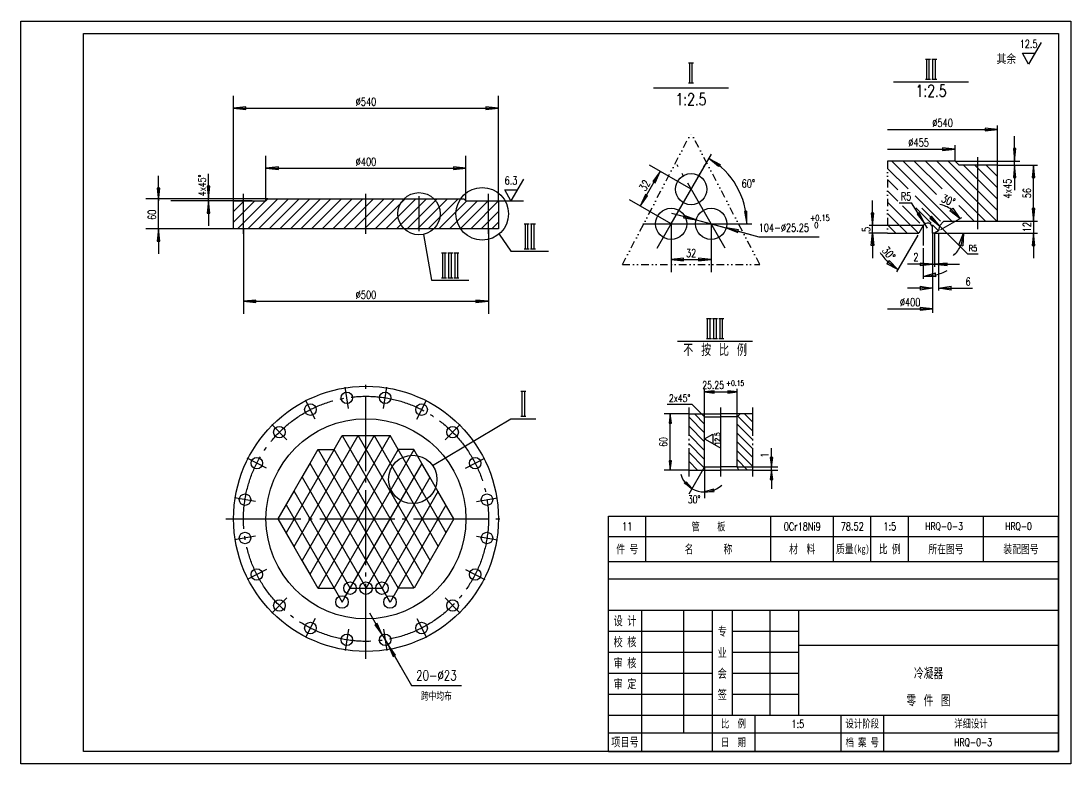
# Model space of a CAD drawing. Extents: x -287 to 13624, y -50 to 2920.
# Drawn here: x 9057 to 11157, y 146 to 1631 of the extents above; entities that cross this region are included whole.
import ezdxf
from ezdxf.enums import TextEntityAlignment as Align

# ---------------------------------------------------------------- set-up
doc = ezdxf.new("R2010")
doc.units = 0
doc.header["$LTSCALE"] = 30
doc.header["$MEASUREMENT"] = 0
doc.linetypes.add('CENTER', pattern=[6.25, 5, -0.5, 0.25, -0.5])
doc.linetypes.add('DIVIDE', pattern=[1.25, 0.5, -0.25, 0, -0.25, 0, -0.25])
doc.layers.get('0').update_dxf_attribs({"linetype": 'CONTINUOUS'})
doc.layers.get('Defpoints').update_dxf_attribs({"linetype": 'CONTINUOUS'})
for name, color, linetype in [('1', 2, 'CONTINUOUS'), ('11', 3, 'CONTINUOUS'), ('2', 1, 'CONTINUOUS'), ('4', 2, 'CENTER'), ('6', 6, 'DIVIDE')]:
    doc.layers.add(name, color=color, linetype=linetype)
doc.styles.add('HZ', font='txt', dxfattribs={"width": 0.75, "bigfont": 'hztxt'})
doc.styles.add('MYHZ', font='SimSun.ttf', dxfattribs={"width": 0.75})
doc.styles.get("Standard").update_dxf_attribs({"font": 'simplex', "width": 0.75, "bigfont": 'hztxt'})
doc.dimstyles.get("Standard").update_dxf_attribs({"dimtxt": 0.18, "dimasz": 0.18, "dimexe": 0.18, "dimexo": 0.0625, "dimgap": 0.09, "dimtad": 0, "dimtih": 1, "dimtoh": 1, "dimdec": 4, "dimzin": 0, "dimdsep": 46, "dimtxsty": 'Standard', "dimcen": 0.09, "dimadec": 0, "dimazin": 0, "dimtfac": 1, "dimtdec": 4, "dimtofl": 0, "dimtmove": 0, "dimatfit": 3, "dimfxl": 0, "dimtolj": 1, "dimtzin": 0, "dimarcsym": 0})

# ---------------------------------------------------------------- blocks, each defined once
blk = doc.blocks.new('_CLOSED')
at = {"color": 0, "linetype": 'ByBlock'}
for p, q in [((-1, 0.167), (0, 0)), ((-1, 0.167), (-1, -0.167)), ((0, 0), (-1, -0.167)), ((0, 0), (-1, 0))]:
    blk.add_line(p, q, dxfattribs=at)
blk = doc.blocks.new('*D38')
at = {"layer": '11', "color": 0, "lineweight": -2}
blk.add_line((10896.8, 1214.1), (10939.1, 1238.5), dxfattribs=at)
for start, end in [(54.8538, 79.7222), (310.2633, 335.1317)]:
    blk.add_arc((10884.5, 1207), 58.1, start, end, dxfattribs=at)
at = {"layer": 'Defpoints', "color": 0}
for p in [(10884.5, 1207), (10884.5, 1207), (10892.5, 1211.6), (10941.7, 1217.1), (11090, 1207)]:
    blk.add_point(p, dxfattribs=at)
at = {"layer": '11', "color": 0, "lineweight": -2, "xscale": 25, "yscale": 25, "zscale": 25}
for p, rotation in [((10934.8, 1236), 312.4196092932125), ((10942.5, 1207), 77.56584824101506)]:
    blk.add_blockref('_CLOSED', p, dxfattribs=dict(at, rotation=rotation))
at = {"layer": '11', "color": 0, "insert": (10911.9, 1272.6), "char_height": 16, "attachment_point": 5, "rotation": 337.288, "style": 'HZ'}
blk.add_mtext('\\A1;30°', dxfattribs=at)
blk = doc.blocks.new('*D37')
at = {"layer": '11', "color": 0, "lineweight": -2}
for p, q in [((10880.5, 1202), (10880.5, 1092.2)), ((10892.5, 1206.6), (10892.5, 1092.2)), ((10855.5, 1097.2), (10830.5, 1097.2)), ((10917.5, 1097.2), (10960.5, 1097.2))]:
    blk.add_line(p, q, dxfattribs=at)
at = {"layer": 'Defpoints', "color": 0}
for p in [(10880.5, 1207), (10892.5, 1211.6), (10892.5, 1097.2)]:
    blk.add_point(p, dxfattribs=at)
at = {"layer": '11', "color": 0, "lineweight": -2, "xscale": 25, "yscale": 25, "zscale": 25}
blk.add_blockref('_CLOSED', (10880.5, 1097.2), dxfattribs=at)
at = {"layer": '11', "color": 0, "lineweight": -2, "xscale": 25, "yscale": 25, "zscale": 25, "rotation": 180}
blk.add_blockref('_CLOSED', (10892.5, 1097.2), dxfattribs=at)
at = {"layer": '11', "color": 0, "insert": (10951.5, 1110.2), "char_height": 16, "attachment_point": 5, "style": 'HZ'}
blk.add_mtext('\\A1;6', dxfattribs=at)
blk = doc.blocks.new('*D36')
at = {"layer": '11', "color": 0, "lineweight": -2}
for p, q in [((10850.7, 1202.7), (10808.6, 1129.8)), ((10861.8, 1177), (10861.7, 1115.5))]:
    blk.add_line(p, q, dxfattribs=at)
for start, end in [(211.7046, 225.8526), (284.0971, 298.2451)]:
    blk.add_arc((10861.8, 1222), 101.5, start, end, dxfattribs=at)
at = {"layer": 'Defpoints', "color": 0}
for p in [(10861.8, 1222), (10861.8, 1222), (10853.2, 1207), (10861.8, 1182), (10844.2, 1122.1)]:
    blk.add_point(p, dxfattribs=at)
at = {"layer": '11', "color": 0, "lineweight": -2, "xscale": 25, "yscale": 25, "zscale": 25}
for p, rotation in [((10811.1, 1134.1), 322.9266309942391), ((10861.8, 1120.5), 187.0231166931164)]:
    blk.add_blockref('_CLOSED', p, dxfattribs=dict(at, rotation=rotation))
at = {"layer": '11', "color": 0, "insert": (10792.8, 1166.6), "char_height": 16, "attachment_point": 5, "rotation": 308.7786, "style": 'HZ'}
blk.add_mtext('\\A1;30°', dxfattribs=at)

msp = doc.modelspace()

# ---------------------------------------------------------------- linework, layer by layer
at = {"color": 7}
for p, q in [((10298.27, 453.53), (10298.27, 171.03)), ((10382.27, 453.53), (10382.27, 208.53)), ((10439.77, 453.53), (10439.77, 171.03)), ((10479.77, 453.53), (10479.77, 243.53)), ((10554.77, 453.53), (10554.77, 243.53)), ((10612.27, 453.53), (10612.27, 243.53)), ((10232.27, 411.53), (10439.77, 411.53)), ((10479.77, 411.53), (10612.27, 411.53)), ((10612.27, 383.53), (11132.27, 383.53)), ((10232.27, 369.53), (10439.77, 369.53)), ((10479.77, 369.53), (10612.27, 369.53)), ((10232.27, 327.53), (10439.77, 327.53)), ((10479.77, 327.53), (10612.27, 327.53)), ((10232.27, 285.53), (10439.77, 285.53)), ((10479.77, 285.53), (10612.27, 285.53)), ((10232.27, 243.53), (11132.27, 243.53)), ((10524.77, 243.53), (10524.77, 171.03)), ((10697.27, 243.53), (10697.27, 171.03)), ((10782.27, 243.53), (10782.27, 171.03)), ((10232.27, 208.53), (11132.27, 208.53))]:
    msp.add_line(p, q, dxfattribs=at)
at = {"layer": '1', "color": 7}
for p, q in [((10866.25, 1554.68), (10876.25, 1554.68)), ((10868.75, 1514.68), (10868.75, 1554.68)), ((10873.75, 1514.68), (10873.75, 1554.68)), ((10878.75, 1554.68), (10888.75, 1554.68)), ((10881.25, 1514.68), (10881.25, 1554.68)), ((10886.25, 1514.68), (10886.25, 1554.68)), ((10392.32, 1547.57), (10402.32, 1547.57)), ((10394.82, 1507.57), (10394.82, 1547.57)), ((10399.82, 1507.57), (10399.82, 1547.57)), ((10866.25, 1514.68), (10876.25, 1514.68)), ((10878.75, 1514.68), (10888.75, 1514.68)), ((10392.32, 1507.57), (10402.32, 1507.57)), ((9482.27, 1271.76), (9482.27, 1481.76)), ((10012.27, 1271.76), (10012.27, 1481.76)), ((9482.27, 1456.76), (10012.27, 1456.76)), ((10790.5, 1414.36), (11010.5, 1414.36)), ((11010.5, 1343.03), (11010.5, 1422.36)), ((10357.51, 1225.58), (10438.16, 1365.22)), ((10790.5, 1375.03), (10925.5, 1375.03)), ((10925.5, 1351.03), (10925.5, 1383.03)), ((9547.27, 1271.76), (9547.27, 1361.76)), ((9947.27, 1271.76), (9947.27, 1361.76)), ((10918.67, 1231.03), (10798.67, 1351.03)), ((10821.3, 1351.03), (10888.04, 1284.29)), ((10899.5, 1295.46), (10843.93, 1351.03)), ((10866.56, 1351.03), (10986.56, 1231.03)), ((11009.18, 1231.03), (10889.18, 1351.03)), ((10911.81, 1351.03), (11010.5, 1252.35)), ((10925.5, 1351.03), (11055.21, 1351.03)), ((11044.56, 1343.03), (11044.56, 1351.03)), ((9547.27, 1336.76), (9947.27, 1336.76)), ((10295.8, 1261.21), (10335.8, 1330.49)), ((10397.51, 1294.87), (10314.15, 1342.99)), ((10790.5, 1336.58), (10831.39, 1295.69)), ((11010.5, 1274.98), (10942.44, 1343.03)), ((10965.07, 1343.03), (11010.5, 1297.6)), ((11010.5, 1320.23), (10987.69, 1343.03)), ((11010.5, 1343.03), (11090.18, 1343.03)), ((11082.18, 1231.03), (11082.18, 1343.03)), ((10810.72, 1293.73), (10790.5, 1313.96)), ((10790.5, 1291.33), (10810.74, 1271.08)), ((10845.38, 1281.7), (10896.05, 1231.03)), ((9551.27, 1275.76), (9307.27, 1275.76)), ((9332.27, 1215.76), (9332.27, 1271.76)), ((9519.77, 1271.76), (9357.27, 1271.76)), ((9482.27, 1271.76), (9357.27, 1271.76)), ((9432.27, 1271.76), (9432.27, 1275.76)), ((9503.53, 1271.76), (9482.27, 1250.5)), ((9482.27, 1229.29), (9524.74, 1271.76)), ((9545.96, 1271.76), (9489.96, 1215.76)), ((9511.17, 1215.76), (9571.17, 1275.76)), ((9592.38, 1275.76), (9532.38, 1215.76)), ((9553.6, 1215.76), (9613.6, 1275.76)), ((9634.81, 1275.76), (9574.81, 1215.76)), ((9596.02, 1215.76), (9656.02, 1275.76)), ((9677.23, 1275.76), (9617.23, 1215.76)), ((9638.45, 1215.76), (9698.45, 1275.76)), ((9719.66, 1275.76), (9659.66, 1215.76)), ((9680.87, 1215.76), (9740.87, 1275.76)), ((9762.09, 1275.76), (9702.09, 1215.76)), ((9723.3, 1215.76), (9783.3, 1275.76)), ((9804.51, 1275.76), (9744.51, 1215.76)), ((9765.73, 1215.76), (9825.73, 1275.76)), ((9846.94, 1275.76), (9786.94, 1215.76)), ((9808.15, 1215.76), (9868.15, 1275.76)), ((9889.37, 1275.76), (9829.37, 1215.76)), ((9850.58, 1215.76), (9910.58, 1275.76)), ((9931.79, 1275.76), (9871.79, 1215.76)), ((9893.01, 1215.76), (9949.01, 1271.76)), ((9970.22, 1271.76), (9914.22, 1215.76)), ((9935.43, 1215.76), (9991.43, 1271.76)), ((10012.27, 1271.39), (9956.65, 1215.76)), ((9969.77, 1271.76), (10062.27, 1271.76)), ((10357.51, 1225.58), (10274.15, 1273.71)), ((10852.16, 1207.03), (10790.5, 1268.7)), ((10813.55, 1267.53), (10838.09, 1267.53)), ((10820.03, 1261.8), (10854.79, 1227.03)), ((10870.5, 1217.03), (10838.09, 1267.53)), ((10963.93, 1231.03), (10932.73, 1262.23)), ((9977.86, 1215.76), (10012.27, 1250.17)), ((10790.5, 1246.07), (10829.54, 1207.03)), ((10877.42, 1227.03), (10846.95, 1257.5)), ((10012.27, 1228.96), (9999.07, 1215.76)), ((10063.52, 1225.76), (10073.52, 1225.76)), ((10066.02, 1175.76), (10066.02, 1225.76)), ((10071.02, 1175.76), (10071.02, 1225.76)), ((10076.02, 1225.76), (10086.02, 1225.76)), ((10078.52, 1175.76), (10078.52, 1225.76)), ((10083.52, 1175.76), (10083.52, 1225.76)), ((10357.51, 1225.58), (10518.76, 1225.58)), ((10357.51, 1225.58), (10357.51, 1129.33)), ((10407.32, 1233.67), (10467.69, 1217.5)), ((10437.51, 1225.58), (10533.06, 1199.98)), ((10437.51, 1225.58), (10437.51, 1129.33)), ((10861.84, 1222.03), (10753.78, 1222.03)), ((10760.44, 1207.03), (10760.44, 1222.03)), ((10806.91, 1207.03), (10790.5, 1223.45)), ((10861.84, 1222.03), (10861.81, 1182.03)), ((10892.5, 1211.96), (10880.5, 1223.96)), ((10894.5, 1221.34), (10950.48, 1165.36)), ((11010.5, 1231.03), (11090.18, 1231.03)), ((11082.18, 1231.03), (11082.18, 1207.03)), ((9482.27, 1215.76), (9307.27, 1215.76)), ((9502.27, 1215.76), (9502.27, 1045.76)), ((9862.04, 1204.48), (9878.27, 1112.76)), ((9992.27, 1215.76), (9992.27, 1045.76)), ((10013.3, 1205.28), (10037.27, 1170.76)), ((10533.06, 1199.98), (10653.59, 1199.98)), ((10790.5, 1207.03), (10753.22, 1207.03)), ((10880.5, 1207.03), (10880.5, 1047.91)), ((10880.5, 1207.03), (10880.5, 1167.03)), ((10884.5, 1207.03), (10884.5, 1139.88)), ((10884.5, 1207.03), (11089.99, 1207.03)), ((10884.5, 1207.03), (10943.5, 1207.03)), ((9898.27, 1167.76), (9908.27, 1167.76)), ((9900.77, 1117.76), (9900.77, 1167.76)), ((9905.77, 1117.76), (9905.77, 1167.76)), ((9910.77, 1167.76), (9920.77, 1167.76)), ((9913.27, 1117.76), (9913.27, 1167.76)), ((9918.27, 1117.76), (9918.27, 1167.76)), ((9923.27, 1167.76), (9933.27, 1167.76)), ((9925.77, 1117.76), (9925.77, 1167.76)), ((9930.77, 1117.76), (9930.77, 1167.76)), ((10037.27, 1170.76), (10112.27, 1170.76)), ((10063.52, 1175.76), (10073.52, 1175.76)), ((10076.02, 1175.76), (10086.02, 1175.76)), ((10950.48, 1165.36), (10971.91, 1165.36)), ((10357.51, 1154.33), (10437.51, 1154.33)), ((10880.5, 1144.86), (10884.5, 1144.86)), ((9898.27, 1117.76), (9908.27, 1117.76)), ((9910.77, 1117.76), (9920.77, 1117.76)), ((9923.27, 1117.76), (9933.27, 1117.76)), ((9878.27, 1112.76), (9953.27, 1112.76)), ((9502.27, 1070.76), (9992.27, 1070.76)), ((10790.5, 1055.91), (10880.5, 1055.91)), ((10427.95, 1036.34), (10437.95, 1036.34)), ((10430.45, 996.34), (10430.45, 1036.34)), ((10435.45, 996.34), (10435.45, 1036.34)), ((10440.45, 1036.34), (10450.45, 1036.34)), ((10442.95, 996.34), (10442.95, 1036.34)), ((10447.95, 996.34), (10447.95, 1036.34)), ((10452.95, 1036.34), (10462.95, 1036.34)), ((10455.45, 996.34), (10455.45, 1036.34)), ((10460.45, 996.34), (10460.45, 1036.34)), ((10427.95, 996.34), (10437.95, 996.34)), ((10440.45, 996.34), (10450.45, 996.34)), ((10452.95, 996.34), (10462.95, 996.34)), ((10057.27, 891.03), (10067.27, 891.03)), ((10059.77, 841.03), (10059.77, 891.03)), ((10064.77, 841.03), (10064.77, 891.03)), ((10424.54, 839.69), (10424.54, 895.94)), ((10424.54, 889.69), (10489.54, 889.69)), ((10489.54, 839.69), (10489.54, 895.94)), ((10399.54, 864.69), (10349.54, 864.69)), ((10418.29, 845.94), (10399.54, 864.69)), ((10057.27, 841.03), (10067.27, 841.03)), ((10393.29, 845.94), (10343.29, 845.94)), ((10355.79, 733.44), (10355.79, 845.94)), ((10393.29, 802.19), (10393.29, 858.44)), ((10404.1, 845.94), (10424.54, 825.5)), ((10520.79, 811.45), (10491.05, 841.19)), ((10503.98, 845.94), (10520.79, 829.13)), ((10520.79, 802.19), (10520.79, 858.44)), ((9880.49, 742.54), (10037.27, 836.03)), ((10037.27, 836.03), (10087.27, 836.03)), ((10424.54, 807.82), (10393.29, 839.07)), ((10393.29, 821.39), (10424.54, 790.14)), ((10489.54, 825.02), (10520.79, 793.77)), ((9603.29, 580.59), (9731.29, 802.31)), ((9763.29, 802.31), (9619.29, 552.87)), ((9635.29, 525.16), (9795.29, 802.3)), ((9699.29, 802.3), (9859.28, 525.2)), ((9875.28, 552.91), (9731.29, 802.31)), ((9763.29, 802.31), (9891.28, 580.62)), ((10424.54, 772.47), (10393.29, 803.72)), ((10424.54, 795.94), (10440.78, 805.31)), ((10440.78, 805.31), (10440.78, 786.56)), ((10520.79, 776.09), (10489.54, 807.34)), ((10393.29, 792.81), (10393.29, 795.94)), ((10393.29, 783.44), (10393.29, 786.56)), ((10393.29, 786.04), (10424.54, 754.79)), ((10393.29, 720.94), (10393.29, 777.19)), ((10424.54, 795.94), (10457.02, 777.19)), ((10424.54, 795.94), (10440.78, 786.56)), ((10489.54, 789.67), (10520.79, 758.42)), ((10520.79, 792.81), (10520.79, 795.94)), ((10520.79, 783.44), (10520.79, 786.56)), ((10520.79, 720.94), (10520.79, 777.19)), ((9683.29, 774.59), (9587.29, 608.3)), ((9651.29, 774.6), (9811.29, 497.47)), ((9811.29, 774.6), (9651.3, 497.47)), ((9843.28, 497.49), (9683.29, 774.59)), ((9683.3, 497.47), (9843.28, 774.58)), ((9907.28, 608.33), (9811.29, 774.6)), ((10423.6, 738.05), (10393.29, 768.36)), ((10520.79, 740.74), (10489.54, 771.99)), ((9795.29, 469.76), (9635.28, 746.9)), ((9703.95, 477.82), (9859.28, 746.87)), ((10424.54, 739.69), (10393.25, 685.59)), ((10393.29, 750.68), (10410.54, 733.44)), ((10424.54, 739.69), (10424.49, 677.19)), ((10489.54, 754.31), (10510.42, 733.44)), ((10489.54, 739.69), (10570.79, 739.69)), ((10558.29, 733.44), (10558.29, 739.69)), ((9619.28, 719.19), (9747.28, 497.49)), ((9747.3, 497.49), (9875.28, 719.16)), ((10393.29, 733.44), (10343.29, 733.44)), ((10520.79, 733.44), (10570.79, 733.44)), ((9715.3, 497.47), (9603.28, 691.48)), ((9891.28, 691.45), (9779.29, 497.47)), ((9587.29, 663.77), (9683.3, 497.47)), ((9811.29, 497.47), (9907.28, 663.74)), ((10307.27, 551.03), (10307.27, 641.03)), ((10557.27, 551.03), (10557.27, 641.03)), ((10682.27, 551.03), (10682.27, 641.03)), ((10757.27, 551.03), (10757.27, 641.03)), ((10832.27, 551.03), (10832.27, 641.03)), ((10982.27, 551.03), (10982.27, 641.03)), ((10232.27, 601.03), (11132.27, 601.03)), ((9779.85, 404.01), (9791.35, 384.09)), ((9791.35, 384.09), (9838.1, 303.12)), ((9838.1, 303.12), (9938.1, 303.12))]:
    msp.add_line(p, q, dxfattribs=at)
for points in [[(9057.27, 146.03), (9057.27, 1631.03), (11157.27, 1631.03), (11157.27, 146.03)], [(10433.16, 1356.56), (10455.29, 1344.23), (10452.11, 1340.38)], [(10508.76, 1225.58), (10509.16, 1250.91), (10504.23, 1250.09)], [(10865.09, 1225.45), (10853.69, 1247.84), (10849.48, 1245.14)], [(10399.51, 696.41), (10383.37, 707.12), (10387.29, 710.22)], [(10424.5, 689.69), (10443.84, 690.86), (10442, 695.51)]]:
    msp.add_lwpolyline(points, close=True, dxfattribs=at)
for points in [[(11097.5, 1588.12), (11072.5, 1544.82), (11060, 1566.47), (11085, 1566.47)], [(9482.27, 1456.76), (9507.27, 1454.26), (9507.27, 1459.26), (9482.27, 1456.76)], [(10012.27, 1456.76), (9987.27, 1459.26), (9987.27, 1454.26), (10012.27, 1456.76)], [(11010.5, 1414.36), (10985.5, 1416.86), (10985.5, 1411.86), (11010.5, 1414.36)], [(11044.56, 1351.03), (11047.06, 1376.03), (11042.06, 1376.03), (11044.56, 1351.03), (11044.56, 1401.03)], [(10925.5, 1375.03), (10900.5, 1377.53), (10900.5, 1372.53), (10925.5, 1375.03)], [(9432.27, 1275.76), (9434.77, 1300.76), (9429.77, 1300.76), (9432.27, 1275.76), (9432.27, 1325.76)], [(9547.27, 1336.76), (9572.27, 1334.26), (9572.27, 1339.26), (9547.27, 1336.76)], [(9947.27, 1336.76), (9922.27, 1339.26), (9922.27, 1334.26), (9947.27, 1336.76)], [(10335.8, 1330.49), (10321.14, 1310.09), (10325.47, 1307.59), (10335.8, 1330.49)], [(11044.56, 1343.03), (11042.05, 1318.03), (11047.05, 1318.03), (11044.56, 1343.03), (11044.55, 1293.03)], [(11082.18, 1343.03), (11079.68, 1318.03), (11084.68, 1318.03), (11082.18, 1343.03)], [(9332.27, 1271.76), (9334.77, 1296.76), (9329.77, 1296.76), (9332.27, 1271.76), (9332.27, 1321.76)], [(10062.27, 1315.06), (10037.27, 1271.76), (10024.77, 1293.41), (10049.77, 1293.41)], [(10295.8, 1261.21), (10310.47, 1281.61), (10306.14, 1284.11), (10295.8, 1261.21)], [(11082.18, 1231.03), (11084.68, 1256.03), (11079.68, 1256.03), (11082.18, 1231.03), (11082.18, 1281.03)], [(9432.27, 1271.76), (9429.77, 1246.76), (9434.77, 1246.76), (9432.27, 1271.76), (9432.27, 1221.76)], [(10760.44, 1222.03), (10762.94, 1247.03), (10757.94, 1247.03), (10760.44, 1222.03), (10760.44, 1272.03)], [(10407.32, 1233.67), (10383.82, 1242.56), (10382.53, 1237.73), (10407.32, 1233.67), (10359.03, 1246.61)], [(10894.5, 1221.34), (10878.59, 1240.79), (10875.05, 1237.25), (10894.5, 1221.34), (10859.14, 1256.7)], [(11082.18, 1231.03), (11084.68, 1256.03), (11079.68, 1256.03), (11082.18, 1231.03)], [(9332.27, 1215.76), (9329.77, 1190.76), (9334.77, 1190.76), (9332.27, 1215.76), (9332.27, 1165.76)], [(10467.69, 1217.5), (10491.19, 1208.61), (10492.49, 1213.44), (10467.69, 1217.5), (10515.99, 1204.55)], [(10760.44, 1207.03), (10762.94, 1182.03), (10757.94, 1182.03), (10760.44, 1207.03), (10760.44, 1157.03)], [(11082.18, 1207.03), (11079.68, 1182.03), (11084.68, 1182.03), (11082.18, 1207.03), (11082.18, 1157.03)], [(10357.51, 1154.33), (10382.51, 1151.83), (10382.51, 1156.83), (10357.51, 1154.33)], [(10437.51, 1154.33), (10412.51, 1156.83), (10412.51, 1151.83), (10437.51, 1154.33)], [(10880.5, 1144.86), (10855.5, 1147.36), (10855.5, 1142.36), (10880.5, 1144.86), (10830.5, 1144.86)], [(10884.5, 1144.86), (10909.5, 1142.36), (10909.5, 1147.36), (10884.5, 1144.86), (10934.5, 1144.86)], [(9502.27, 1070.76), (9527.27, 1068.26), (9527.27, 1073.26), (9502.27, 1070.76)], [(9992.27, 1070.76), (9967.27, 1073.26), (9967.27, 1068.26), (9992.27, 1070.76)], [(10880.5, 1055.91), (10855.5, 1058.41), (10855.5, 1053.41), (10880.5, 1055.91)], [(10424.54, 889.69), (10443.29, 887.19), (10443.29, 892.19), (10424.54, 889.69)], [(10489.54, 889.69), (10470.79, 892.19), (10470.79, 887.19), (10489.54, 889.69)], [(10355.79, 845.94), (10353.29, 827.19), (10358.29, 827.19), (10355.79, 845.94)], [(10558.29, 739.69), (10560.79, 758.44), (10555.79, 758.44), (10558.29, 739.69), (10558.29, 777.19)], [(10355.79, 733.44), (10358.29, 752.19), (10353.29, 752.19), (10355.79, 733.44)], [(10558.29, 733.44), (10555.79, 714.69), (10560.79, 714.69), (10558.29, 733.44), (10558.29, 695.94)], [(9779.85, 404.01), (9769.52, 426.91), (9765.19, 424.41), (9779.85, 404.01), (9754.85, 447.31)], [(9791.35, 384.09), (9801.68, 361.19), (9806.01, 363.69), (9791.35, 384.09), (9816.35, 340.79)]]:
    msp.add_lwpolyline(points, dxfattribs=at)
for centre, radius in [((9853.27, 1245.76), 42.2), ((9979.77, 1245.76), 52.56), ((9840.8, 714.86), 48.4)]:
    msp.add_circle(centre, radius, dxfattribs=at)
for centre, radius, start, end in [((10357.51, 1225.58), 151.25, 0, 60), ((10424.54, 739.69), 50, 196.77229, 313.22769)]:
    msp.add_arc(centre, radius, start, end, dxfattribs=at)
for points in [[(9482.27, 1456.76), (9507.27, 1454.26), (9507.27, 1459.26), (9482.27, 1456.76)], [(10012.27, 1456.76), (9987.27, 1459.26), (9987.27, 1454.26), (10012.27, 1456.76)], [(11010.5, 1414.36), (10985.5, 1416.86), (10985.5, 1411.86), (11010.5, 1414.36)], [(10925.5, 1375.03), (10900.5, 1377.53), (10900.5, 1372.53), (10925.5, 1375.03)], [(11044.56, 1351.03), (11047.06, 1376.03), (11042.06, 1376.03), (11044.56, 1351.03)], [(10433.16, 1356.56), (10455.29, 1344.23), (10452.11, 1340.38), (10433.16, 1356.56)], [(9547.27, 1336.76), (9572.27, 1334.26), (9572.27, 1339.26), (9547.27, 1336.76)], [(9947.27, 1336.76), (9922.27, 1339.26), (9922.27, 1334.26), (9947.27, 1336.76)], [(10335.8, 1330.49), (10321.14, 1310.09), (10325.47, 1307.59), (10335.8, 1330.49)], [(11044.56, 1343.03), (11042.05, 1318.03), (11047.05, 1318.03), (11044.56, 1343.03)], [(11082.18, 1343.03), (11079.68, 1318.03), (11084.68, 1318.03), (11082.18, 1343.03)], [(9332.27, 1271.76), (9334.77, 1296.76), (9329.77, 1296.76), (9332.27, 1271.76)], [(9432.27, 1275.76), (9434.77, 1300.76), (9429.77, 1300.76), (9432.27, 1275.76)], [(10295.8, 1261.21), (10310.47, 1281.61), (10306.14, 1284.11), (10295.8, 1261.21)], [(9432.27, 1271.76), (9429.77, 1246.76), (9434.77, 1246.76), (9432.27, 1271.76)], [(10407.32, 1233.67), (10383.82, 1242.56), (10382.53, 1237.73), (10407.32, 1233.67)], [(10508.76, 1225.58), (10509.16, 1250.91), (10504.23, 1250.09), (10508.76, 1225.58)], [(10760.44, 1222.03), (10762.94, 1247.03), (10757.94, 1247.03), (10760.44, 1222.03)], [(10865.09, 1225.45), (10853.69, 1247.84), (10849.48, 1245.14), (10865.09, 1225.45)], [(10894.5, 1221.34), (10878.59, 1240.79), (10875.05, 1237.25), (10894.5, 1221.34)], [(11082.18, 1231.03), (11084.68, 1256.03), (11079.68, 1256.03), (11082.18, 1231.03)], [(11082.18, 1231.03), (11084.68, 1256.03), (11079.68, 1256.03), (11082.18, 1231.03)], [(9332.27, 1215.76), (9329.77, 1190.76), (9334.77, 1190.76), (9332.27, 1215.76)], [(10467.69, 1217.5), (10491.19, 1208.61), (10492.49, 1213.44), (10467.69, 1217.5)], [(10760.44, 1207.03), (10762.94, 1182.03), (10757.94, 1182.03), (10760.44, 1207.03)], [(11082.18, 1207.03), (11079.68, 1182.03), (11084.68, 1182.03), (11082.18, 1207.03)], [(10357.51, 1154.33), (10382.51, 1151.83), (10382.51, 1156.83), (10357.51, 1154.33)], [(10437.51, 1154.33), (10412.51, 1156.83), (10412.51, 1151.83), (10437.51, 1154.33)], [(10880.5, 1144.86), (10855.5, 1147.36), (10855.5, 1142.36), (10880.5, 1144.86)], [(10884.5, 1144.86), (10909.5, 1142.36), (10909.5, 1147.36), (10884.5, 1144.86)], [(9502.27, 1070.76), (9527.27, 1068.26), (9527.27, 1073.26), (9502.27, 1070.76)], [(9992.27, 1070.76), (9967.27, 1073.26), (9967.27, 1068.26), (9992.27, 1070.76)], [(10880.5, 1055.91), (10855.5, 1058.41), (10855.5, 1053.41), (10880.5, 1055.91)], [(10424.54, 889.69), (10443.29, 887.19), (10443.29, 892.19), (10424.54, 889.69)], [(10489.54, 889.69), (10470.79, 892.19), (10470.79, 887.19), (10489.54, 889.69)], [(10355.79, 845.94), (10353.29, 827.19), (10358.29, 827.19), (10355.79, 845.94)], [(10558.29, 739.69), (10560.79, 758.44), (10555.79, 758.44), (10558.29, 739.69)], [(10355.79, 733.44), (10358.29, 752.19), (10353.29, 752.19), (10355.79, 733.44)], [(10558.29, 733.44), (10555.79, 714.69), (10560.79, 714.69), (10558.29, 733.44)], [(10399.51, 696.41), (10383.37, 707.12), (10387.29, 710.22), (10399.51, 696.41)], [(10424.5, 689.69), (10443.84, 690.86), (10442, 695.51), (10424.5, 689.69)], [(9779.85, 404.01), (9769.52, 426.91), (9765.19, 424.41), (9779.85, 404.01)], [(9791.35, 384.09), (9801.68, 361.19), (9806.01, 363.69), (9791.35, 384.09)]]:
    msp.add_solid(points, dxfattribs=at)
at = {"layer": '2', "color": 7}
for p, q in [((10322.32, 1497.57), (10472.32, 1497.57)), ((10802.5, 1509.68), (10952.5, 1509.68)), ((10861.84, 1222.03), (10853.18, 1207.03)), ((10790.5, 1207.03), (10853.18, 1207.03)), ((10880.5, 1207.03), (10880.5, 1217.03)), ((10370.45, 991.34), (10520.45, 991.34)), ((10393.29, 845.94), (10457.04, 845.94)), ((10424.54, 839.69), (10418.29, 845.94)), ((10520.79, 845.94), (10457.04, 845.94)), ((10489.54, 839.69), (10495.79, 845.94)), ((10424.54, 839.69), (10457.04, 839.69)), ((10424.54, 739.69), (10424.54, 839.69)), ((10489.54, 839.69), (10457.04, 839.69)), ((10489.54, 739.69), (10489.54, 839.69)), ((9683.29, 774.59), (9699.3, 802.31)), ((9699.3, 802.31), (9795.29, 802.3)), ((9811.29, 774.6), (9795.29, 802.3)), ((9651.27, 774.6), (9635.27, 746.88)), ((9651.3, 774.6), (9683.29, 774.59)), ((9843.27, 774.6), (9811.29, 774.6)), ((9859.27, 746.88), (9843.27, 774.6)), ((9635.27, 746.88), (9619.27, 719.17)), ((9875.27, 719.17), (9859.27, 746.88)), ((10420.94, 733.44), (10424.54, 739.69)), ((10424.54, 739.69), (10457.04, 739.69)), ((10489.54, 739.69), (10457.04, 739.69)), ((10493.15, 733.44), (10489.54, 739.69)), ((9619.27, 719.17), (9603.27, 691.46)), ((9891.27, 691.46), (9875.27, 719.17)), ((10393.29, 733.44), (10457.04, 733.44)), ((10520.79, 733.44), (10457.04, 733.44)), ((9603.27, 691.46), (9571.27, 636.03)), ((9923.27, 636.03), (9891.27, 691.46)), ((9571.27, 636.03), (9603.27, 580.61)), ((9923.27, 636.03), (9843.28, 497.49)), ((10232.27, 641.03), (11132.27, 641.03)), ((10232.27, 641.03), (11132.27, 641.03)), ((10232.27, 551.03), (10232.27, 641.03)), ((11132.27, 551.03), (11132.27, 641.03)), ((9603.27, 580.61), (9619.27, 552.89)), ((9619.27, 552.89), (9635.27, 525.18)), ((10232.27, 551.03), (11132.27, 551.03)), ((10232.27, 171.03), (10232.27, 551.03)), ((10232.27, 551.03), (11132.27, 551.03)), ((11132.27, 171.03), (11132.27, 551.03)), ((9635.27, 525.18), (9651.27, 497.47)), ((10232.27, 516.03), (11132.27, 516.03)), ((9651.3, 497.47), (9683.3, 497.47)), ((9683.3, 497.47), (9699.3, 469.76)), ((9699.3, 469.76), (9715.3, 497.47)), ((9715.3, 497.47), (9779.29, 497.47)), ((9779.29, 497.47), (9795.27, 469.8)), ((9811.29, 497.47), (9795.29, 469.76)), ((9843.27, 497.47), (9811.29, 497.47)), ((10232.27, 453.53), (11132.27, 453.53)), ((10232.27, 171.03), (11132.27, 171.03))]:
    msp.add_line(p, q, dxfattribs=at)
for points in [[(9182.27, 171.03), (9182.27, 1606.03), (11132.27, 1606.03), (11132.27, 171.03)], [(9482.27, 1215.76), (9482.27, 1271.76), (9519.77, 1271.76), (9519.77, 1271.76), (9524.77, 1271.76), (9524.77, 1271.76), (9524.77, 1271.76), (9524.77, 1271.76), (9547.27, 1271.76), (9551.27, 1275.76), (9943.27, 1275.76), (9947.27, 1271.76), (9969.77, 1271.76), (9969.77, 1271.76), (9969.77, 1271.76), (9969.77, 1271.76), (9974.77, 1271.76), (9974.77, 1271.76), (10012.27, 1271.76), (10012.27, 1215.76)]]:
    msp.add_lwpolyline(points, close=True, dxfattribs=at)
for points in [[(10902.5, 1231.03), (11010.5, 1231.03), (11010.5, 1343.03), (10933.5, 1343.03), (10925.5, 1351.03), (10790.5, 1351.03)], [(10902.85, 1231.25), (10894.5, 1221.34), (10892.5, 1211.65)], [(10892.5, 1211.65), (10884.5, 1207.03), (10880.5, 1207.03)]]:
    msp.add_lwpolyline(points, dxfattribs=at)
for centre, radius in [((10397.51, 1294.87), 31.25), ((10357.51, 1225.58), 31.25), ((10437.51, 1225.58), 31.25), ((9747.27, 636.03), 265), ((9708.95, 878.02), 11.5), ((9785.6, 878.02), 11.5), ((9636.05, 854.33), 11.5), ((9858.5, 854.33), 11.5), ((9747.27, 636.03), 200), ((9574.03, 809.27), 11.5), ((9920.51, 809.27), 11.5), ((9528.98, 747.26), 11.5), ((9965.57, 747.26), 11.5), ((9505.29, 674.36), 11.5), ((9989.26, 674.36), 11.5), ((9505.29, 597.71), 11.5), ((9989.26, 597.71), 11.5), ((9528.98, 524.81), 11.5), ((9965.57, 524.81), 11.5), ((9715.3, 497.47), 12.5), ((9747.27, 497.51), 12.5), ((9779.27, 497.51), 12.5), ((9574.03, 462.79), 11.5), ((9699.3, 469.76), 12.5), ((9795.27, 469.8), 12.5), ((9920.51, 462.79), 11.5), ((9636.05, 417.74), 11.5), ((9858.5, 417.74), 11.5), ((9708.95, 394.05), 11.5), ((9785.6, 394.05), 11.5)]:
    msp.add_circle(centre, radius, dxfattribs=at)
msp.add_arc((10870.5, 1217.03), 10, 0, 150, dxfattribs=at)
at = {"layer": '4', "color": 7}
for p, q in [((10970.5, 1359.03), (10970.5, 1215.03)), ((10329.38, 1176.87), (10425.63, 1343.58)), ((10465.63, 1176.87), (10369.38, 1343.58)), ((9502.27, 1205.76), (9502.27, 1285.76)), ((9747.27, 1205.76), (9747.27, 1285.76)), ((9992.27, 1205.76), (9992.27, 1285.76)), ((9853.27, 1280.76), (9853.27, 1210.76)), ((10301.26, 1225.58), (10493.76, 1225.58)), ((9747.27, 356.03), (9747.27, 916.03)), ((9712.31, 856.78), (9705.58, 899.25)), ((9782.24, 856.78), (9788.96, 899.25)), ((9645.81, 835.17), (9626.29, 873.49)), ((9848.74, 835.17), (9868.26, 873.49)), ((10457.04, 720.94), (10457.04, 858.44)), ((9589.24, 794.07), (9558.83, 824.48)), ((9905.31, 794.07), (9935.72, 824.48)), ((9548.13, 737.5), (9509.82, 757.02)), ((9946.41, 737.5), (9984.73, 757.02)), ((9526.53, 671), (9484.05, 677.72)), ((9968.02, 671), (10010.49, 677.72)), ((9467.27, 636.03), (10027.27, 636.03)), ((9526.53, 601.07), (9484.05, 594.34)), ((9968.02, 601.07), (10010.49, 594.34)), ((9548.13, 534.57), (9509.82, 515.04)), ((9946.41, 534.57), (9984.73, 515.04)), ((9589.24, 477.99), (9558.83, 447.59)), ((9905.31, 477.99), (9935.72, 447.59)), ((9645.81, 436.89), (9626.28, 398.58)), ((9848.74, 436.89), (9868.26, 398.58)), ((9712.31, 415.28), (9705.58, 372.81)), ((9782.24, 415.28), (9788.96, 372.81))]:
    msp.add_line(p, q, dxfattribs=at)
msp.add_circle((9747.27, 636.03), 245, dxfattribs=at)
at = {"layer": '6', "color": 7}
for p, q in [((10260.08, 1144.33), (10397.51, 1407.37)), ((10534.94, 1144.33), (10397.51, 1407.37)), ((10790.5, 1351.03), (10790.5, 1207.03)), ((10260.08, 1144.33), (10534.94, 1144.33))]:
    msp.add_line(p, q, dxfattribs=at)

# ---------------------------------------------------------------- texts
at = {"color": 7, "style": 'MYHZ', "width": 0.75}
for s, height, p in [('设 计', 17.5, (10265.27, 432.53)), ('专', 17.5, (10459.77, 411.53)), ('校 核', 17.5, (10265.27, 390.53)), ('业', 17.5, (10459.77, 369.53)), ('审 核', 17.5, (10265.27, 348.53)), ('会', 17.5, (10459.77, 327.53)), ('审 定', 17.5, (10265.27, 306.53)), ('签', 17.5, (10459.77, 285.53)), ('比  例', 16, (10482.27, 227.28)), ('设计阶段', 16, (10739.77, 227.28)), ('详细设计', 16, (10957.27, 227.28)), ('项目号', 17.5, (10265.27, 189.78)), ('日  期', 16, (10482.27, 189.78)), ('档 案 号', 16, (10739.77, 189.78))]:
    msp.add_text(s, height=height, dxfattribs=at).set_placement(p, align=Align.MIDDLE)
at = {"layer": '1', "color": 7, "style": 'HZ', "width": 0.75}
for s, height, p in [('12.5', 16, (11072.5, 1577.32)), ('1:2.5', 24, (10877.5, 1479.43)), ('%%c540', 16, (9747.27, 1461.76)), ('1:2.5', 24, (10397.32, 1462.57)), ('%%c540', 16, (10900.5, 1419.36)), ('%%c455', 16, (10852.55, 1380.03)), ('%%c400', 16, (9747.27, 1341.76)), ('6.3', 16, (10037.27, 1304.26)), ('R5', 16, (10827.37, 1272.53)), ('R5', 12, (10961.32, 1170.76)), ('32', 16, (10397.51, 1159.33)), ('2', 16, (10847.03, 1150.91)), ('%%c500', 16, (9747.27, 1075.76)), ('%%c400', 16, (10835.5, 1060.91)), ('不 按 比 例', 24, (10445.45, 961.34)), ('30%%d', 15, (10403.45, 667.48)), ('HRQ-0-3', 15, (10903.4, 613.73)), ('HRQ-0', 15, (11052.19, 613.73)), ('20-%%c23', 20, (9888.1, 313.11)), ('跨中均布', 15.2, (9888.1, 273.11)), ('HRQ-0-3', 15, (10961.58, 181.86))]:
    msp.add_text(s, height=height, dxfattribs=at).set_placement(p, align=Align.CENTER)
for s, height, p in [('其余', 20, (11047.5, 1544.82)), ('25.25', 15, (10463.29, 895.94))]:
    msp.add_text(s, height=height, dxfattribs=at).set_placement(p, align=Align.RIGHT)
for s, height, p in [('4x45%%d', 15.2, (9427.27, 1280.76)), ('1', 15, (10552.04, 758.44))]:
    msp.add_text(s, height=height, rotation=90, dxfattribs=at).set_placement(p)
for s, height, rotation, p in [('32', 16, 60, (10311.48, 1298.35)), ('4x45', 16, 90, (11038, 1296.08)), ('56', 16, 90, (11077.18, 1287.03)), ('60', 16, 90, (9327.27, 1243.76)), ('5', 16, 90, (10755.44, 1214.53)), ('12', 16, 90, (11077.18, 1219.03)), ('60', 15, 90, (10349.54, 789.69))]:
    msp.add_text(s, height=height, rotation=rotation, dxfattribs=at).set_placement(p, align=Align.CENTER)
for s, height, p in [('60%%d', 16, (10498.5, 1298.19)), ('+0.15', 12, (10635.46, 1231.42)), ('104-%%c25.25', 16, (10532.6, 1209.98)), (' 0', 12, (10635.46, 1216.92)), ('+0.15', 10, (10467.67, 902.19))]:
    msp.add_text(s, height=height, dxfattribs=at).set_placement(p)
at = {"layer": '1', "color": 7, "width": 0.75}
for s, height, style, p in [('2x45°', 15, 'HZ', (10374.54, 877.19)), ('11', 16, 'HZ', (10269.77, 621.03)), ('管   板', 16, 'HZ', (10432.27, 621.03)), ('0Cr18Ni9', 16, 'HZ', (10619.77, 621.03)), ('78.52', 16, 'HZ', (10719.77, 621.03)), ('1:5', 16, 'HZ', (10794.77, 621.03)), ('件 号', 16.8, 'MYHZ', (10269.77, 576.03)), ('名       称', 16.8, 'MYHZ', (10432.27, 576.03)), ('材  料', 16.8, 'MYHZ', (10619.77, 576.03)), ('质量', 16.8, 'MYHZ', (10704.77, 576.03)), ('比 例', 16.8, 'MYHZ', (10794.77, 576.03)), ('所在图号', 16.8, 'MYHZ', (10907.27, 576.03)), ('装配图号', 16.8, 'MYHZ', (11057.27, 576.03)), ('冷凝器', 22.5, 'HZ', (10872.27, 327.98)), ('零 件 图', 22.5, 'HZ', (10872.27, 273.53)), ('1:5', 16, 'HZ', (10611.02, 226.03))]:
    msp.add_text(s, height=height, dxfattribs=dict(at, style=style)).set_placement(p, align=Align.MIDDLE)
at = {"layer": '1', "color": 7, "style": 'HZ', "width": 0.75}
msp.add_text('12.5', height=10, rotation=90, dxfattribs=at).set_placement((10450.15, 795.94), align=Align.MIDDLE)
at = {"layer": '1', "color": 7, "style": 'MYHZ', "width": 0.75}
msp.add_text('(kg)', height=15, dxfattribs=at).set_placement((10738.27, 576.03), align=Align.MIDDLE_CENTER)

# ---------------------------------------------------------------- dimensions: what is measured, and where the dimension line sits
at = {"layer": '11', "color": 7}
for base, line1, line2, picture, middle in [((10941.67, 1217.11), ((10884.5, 1207.03), (11089.99, 1207.03)), ((10892.5, 1211.65), (10884.5, 1207.03)), '*D38', (10906.91, 1260.59)), ((10844.16, 1122.08), ((10861.84, 1222.03), (10861.81, 1182.03)), ((10861.84, 1222.03), (10853.18, 1207.03)), '*D36', (10782.71, 1158.46))]:
    dim = msp.add_angular_dim_2l(base=base, line1=line1, line2=line2, dimstyle='Standard', override={"dimtxt": 16, "dimasz": 25, "dimexe": 5, "dimexo": 5, "dimgap": 5, "dimtad": 1, "dimtih": 0, "dimtoh": 0, "dimdec": 0, "dimtxsty": 'HZ', "dimblk1": 'CLOSED', "dimblk2": 'CLOSED', "dimsah": 1, "dimcen": 1, "dimtfac": 3.2, "dimtdec": 0, "dimatfit": 0}, dxfattribs=at)
    dim.commit()
    dim.dimension.update_dxf_attribs({"geometry": picture, "text_midpoint": middle, "dimtype": 162})
dim = msp.add_linear_dim(base=(10892.5, 1097.18), p1=(10880.5, 1207.03), p2=(10892.5, 1211.65), text='6', dimstyle='Standard', override={"dimtxt": 16, "dimasz": 25, "dimexe": 5, "dimexo": 5, "dimgap": 5, "dimtad": 1, "dimtih": 0, "dimtoh": 0, "dimdec": 0, "dimtxsty": 'HZ', "dimblk1": 'CLOSED', "dimblk2": 'CLOSED', "dimsah": 1, "dimcen": 1, "dimtfac": 3.2, "dimtdec": 0, "dimatfit": 0}, dxfattribs=at)
dim.commit()
dim.dimension.update_dxf_attribs({"geometry": '*D37', "text_midpoint": (10951.5, 1110.18)})

doc.saveas('drawing.dxf')
